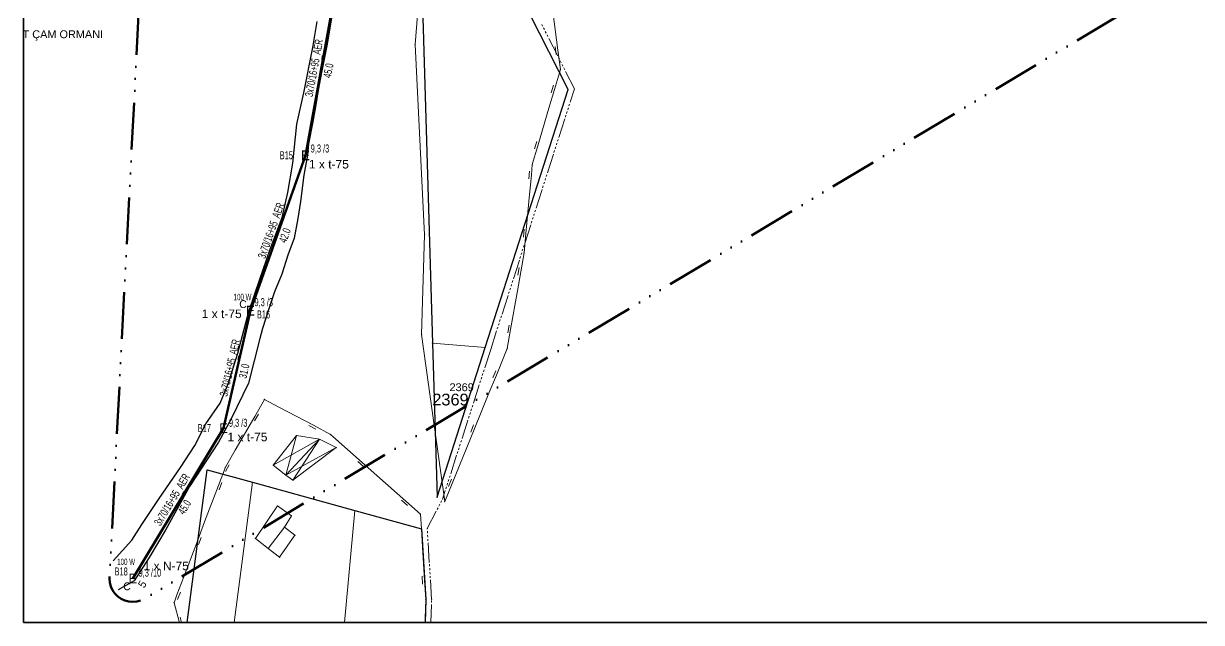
# Model space of a CAD drawing. Header units: millimetres. Extents: x 614452 to 616952, y 4151662 to 4153442.
# Drawn here: x 614452.5 to 614754.3, y 4151662.5 to 4151815.9 of the extents above; entities that cross this region are included whole.
import ezdxf
from ezdxf.enums import TextEntityAlignment as Align
from ezdxf.xclip import XClip

# ---------------------------------------------------------------- set-up
doc = ezdxf.new("R2010")
doc.units = ezdxf.units.MM
doc.header["$XCLIPFRAME"] = 2
doc.linetypes.add('ACAD_ISO14W100', pattern=[24, 12, -3, 0, -3, 0, -3, 0, -3])
for name, color, linetype, lineweight in [('01_UYGALAN_TARAMA', 26, 'Continuous', 20), ('02_ADA_ALN_YENI', 7, 'Continuous', 30), ('03_PARSEL_ALN_ESKI', 18, 'Continuous', 0), ('03_PARSEL_ALN_YENI', 171, 'Continuous', 0), ('03_PARSEL_NO_ESKI', 5, 'Continuous', 0), ('03_PARSEL_SNR_YENI', 5, 'Continuous', 0), ('04_YAPI_ALN_TSCLSIZ', 18, 'Continuous', 0), ('04_YAPI_SNR_TSCLSZ', 77, 'Continuous', 0), ('06_DETAY_SNR_KROKI', 4, 'Continuous', 0), ('07_SNRTIP_GECERLI', 30, 'Continuous', 0), ('07_SNRTIP_SABIT', 18, 'Continuous', 0), ('DIREK_AG_YENI', 108, 'Continuous', 25), ('HAT_AG_HAVAI_YENI', 3, 'Continuous', 50), ('NOKTA_DETAY_YENI', 171, 'Continuous', 0), ('NOKTA_PARSEL_ESKI', 6, 'Continuous', 0), ('NOKTA_PARSEL_YENI', 30, 'Continuous', 0), ('NOKTA_YAPI_TSCLSIZ', 77, 'Continuous', 0), ('TRAFO_BOLGE_TUM', 254, 'ACAD_ISO14W100', 70), ('ZEMIN_YAZI_PAFTA', 3, 'Continuous', 0)]:
    doc.layers.add(name, color=color, linetype=linetype, lineweight=lineweight)
for name, color, linetype in [('ANTET', 7, 'Continuous'), ('LAMBA_GUCU', 4, 'Continuous'), ('Unknown_Point_Feature', 7, 'Continuous')]:
    doc.layers.add(name, color=color, linetype=linetype)
doc.styles.add('Direk', font='B_CAD')
doc.styles.get("Standard").update_dxf_attribs({"font": 'Arial'})

# ---------------------------------------------------------------- blocks, each defined once
blk = doc.blocks.new('fggg')
at = {"layer": '01_UYGALAN_TARAMA', "color": 252}
for p, q in [((614585.5, 4151815.24, 0.95), (614585.28, 4151815.68, 0.95)), ((614585.96, 4151814.35, 0.95), (614585.73, 4151814.79, 0.95)), ((614586.41, 4151813.45, 0.95), (614586.18, 4151813.9, 0.95)), ((614586.86, 4151812.56, 0.95), (614586.63, 4151813.01, 0.95)), ((614589.35, 4151807.65, 0.95), (614587.09, 4151812.11, 0.95)), ((614589.8, 4151806.76, 0.95), (614589.57, 4151807.21, 0.95)), ((614590.25, 4151805.87, 0.95), (614590.02, 4151806.32, 0.95)), ((614590.7, 4151804.98, 0.95), (614590.48, 4151805.42, 0.95)), ((614591.15, 4151804.09, 0.95), (614590.93, 4151804.53, 0.95)), ((614593.64, 4151799.18, 0.95), (614591.38, 4151803.64, 0.95)), ((614592.54, 4151795.75, 0.95), (614593.64, 4151799.18, 0.95)), ((614592.23, 4151794.8, 0.95), (614592.38, 4151795.27, 0.95)), ((614591.31, 4151791.94, 0.95), (614591.46, 4151792.42, 0.95)), ((614591.62, 4151792.89, 0.95), (614591.77, 4151793.37, 0.95)), ((614591.92, 4151793.85, 0.95), (614592.08, 4151794.32, 0.95)), ((614589.63, 4151786.71, 0.95), (614591.16, 4151791.47, 0.95)), ((614589.32, 4151785.75, 0.95), (614589.48, 4151786.23, 0.95)), ((614588.4, 4151782.9, 0.95), (614588.56, 4151783.37, 0.95)), ((614588.71, 4151783.85, 0.95), (614588.86, 4151784.33, 0.95)), ((614589.02, 4151784.8, 0.95), (614589.17, 4151785.28, 0.95)), ((614586.72, 4151777.66, 0.95), (614588.25, 4151782.42, 0.95)), ((614586.41, 4151776.71, 0.95), (614586.57, 4151777.19, 0.95)), ((614585.5, 4151773.85, 0.95), (614585.65, 4151774.33, 0.95)), ((614585.8, 4151774.81, 0.95), (614585.96, 4151775.28, 0.95)), ((614586.11, 4151775.76, 0.95), (614586.26, 4151776.23, 0.95)), ((614583.81, 4151768.62, 0.95), (614585.34, 4151773.38, 0.95)), ((614583.51, 4151767.66, 0.95), (614583.66, 4151768.14, 0.95)), ((614582.59, 4151764.81, 0.95), (614582.74, 4151765.28, 0.95)), ((614582.89, 4151765.76, 0.95), (614583.05, 4151766.24, 0.95)), ((614583.2, 4151766.71, 0.95), (614583.35, 4151767.19, 0.95)), ((614580.91, 4151759.57, 0.95), (614582.44, 4151764.33, 0.95)), ((614580.6, 4151758.62, 0.95), (614580.75, 4151759.1, 0.95)), ((614579.68, 4151755.76, 0.95), (614579.83, 4151756.24, 0.95)), ((614579.99, 4151756.72, 0.95), (614580.14, 4151757.19, 0.95)), ((614580.29, 4151757.67, 0.95), (614580.45, 4151758.14, 0.95)), ((614578, 4151750.53, 0.95), (614579.53, 4151755.29, 0.95)), ((614577.69, 4151749.58, 0.95), (614577.84, 4151750.05, 0.95)), ((614576.77, 4151746.72, 0.95), (614576.93, 4151747.2, 0.95)), ((614577.08, 4151747.67, 0.95), (614577.23, 4151748.15, 0.95)), ((614577.39, 4151748.62, 0.95), (614577.54, 4151749.1, 0.95)), ((614575.09, 4151741.48, 0.95), (614576.62, 4151746.24, 0.95)), ((614574.78, 4151740.53, 0.95), (614574.94, 4151741.01, 0.95)), ((614573.87, 4151737.68, 0.95), (614574.02, 4151738.15, 0.95)), ((614574.17, 4151738.63, 0.95), (614574.32, 4151739.1, 0.95)), ((614574.48, 4151739.58, 0.95), (614574.63, 4151740.06, 0.95)), ((614572.18, 4151732.44, 0.95), (614573.71, 4151737.2, 0.95)), ((614572.18, 4151732.44, 0.95), (614570.65, 4151727.68, 0.95)), ((614570.19, 4151726.25, 0.95), (614570.04, 4151725.78, 0.95)), ((614570.5, 4151727.2, 0.95), (614570.35, 4151726.73, 0.95)), ((614569.27, 4151723.4, 0.95), (614567.74, 4151718.64, 0.95)), ((614569.58, 4151724.35, 0.95), (614569.43, 4151723.87, 0.95)), ((614569.89, 4151725.3, 0.95), (614569.73, 4151724.82, 0.95)), ((614567.29, 4151717.21, 0.95), (614567.13, 4151716.73, 0.95)), ((614567.59, 4151718.16, 0.95), (614567.44, 4151717.68, 0.95)), ((614566.37, 4151714.35, 0.95), (614564.84, 4151709.59, 0.95)), ((614566.67, 4151715.3, 0.95), (614566.52, 4151714.83, 0.95)), ((614566.98, 4151716.26, 0.95), (614566.83, 4151715.78, 0.95)), ((614564.38, 4151708.16, 0.95), (614564.22, 4151707.69, 0.95)), ((614564.68, 4151709.12, 0.95), (614564.53, 4151708.64, 0.95)), ((614563.46, 4151705.31, 0.95), (614561.93, 4151700.55, 0.95)), ((614563.77, 4151706.26, 0.95), (614563.61, 4151705.78, 0.95)), ((614564.07, 4151707.21, 0.95), (614563.92, 4151706.74, 0.95)), ((614561.47, 4151699.12, 0.95), (614561.32, 4151698.64, 0.95)), ((614561.78, 4151700.07, 0.95), (614561.62, 4151699.6, 0.95)), ((614560.55, 4151696.26, 0.95), (614559.86, 4151694.11, 0.95)), ((614560.86, 4151697.22, 0.95), (614560.7, 4151696.74, 0.95)), ((614561.16, 4151698.17, 0.95), (614561.01, 4151697.69, 0.95)), ((614558.92, 4151692.31, 0.95), (614559.16, 4151692.76, 0.95)), ((614559.39, 4151693.2, 0.95), (614559.62, 4151693.65, 0.95)), ((614559.85, 4151694.09, 0.95), (614559.86, 4151694.11, 0.95)), ((614555.93, 4151686.55, 0.95), (614558.23, 4151690.98, 0.95)), ((614558.46, 4151691.43, 0.95), (614558.69, 4151691.87, 0.95)), ((614555.94, 4151686.37, 0.95), (614555.93, 4151686.55, 0.95)), ((614556, 4151685.37, 0.95), (614555.97, 4151685.87, 0.95)), ((614556.06, 4151684.37, 0.95), (614556.03, 4151684.87, 0.95)), ((614556.12, 4151683.37, 0.95), (614556.09, 4151683.87, 0.95)), ((614556.46, 4151677.89, 0.95), (614556.15, 4151682.88, 0.95)), ((614556.52, 4151676.89, 0.95), (614556.49, 4151677.39, 0.95)), ((614556.58, 4151675.89, 0.95), (614556.55, 4151676.39, 0.95)), ((614556.64, 4151674.89, 0.95), (614556.61, 4151675.39, 0.95)), ((614556.7, 4151673.89, 0.95), (614556.67, 4151674.39, 0.95)), ((614557.04, 4151668.4, 0.95), (614556.73, 4151673.39, 0.95)), ((614556.85, 4151662.09, 0.95), (614557, 4151667.09, 0.95)), ((614557.01, 4151667.59, 0.95), (614557.03, 4151668.09, 0.95))]:
    blk.add_line(p, q, dxfattribs=at)
for p in [(614559.86, 4151694.11, 403.01), (614555.93, 4151686.55, 603.27), (614555.93, 4151686.55, 603.27), (614557.04, 4151668.4, 603.27), (614557.04, 4151668.4, 603.27)]:
    blk.add_point(p, dxfattribs=at)
at = {"layer": '02_ADA_ALN_YENI', "color": 252}
blk.add_polyline3d([(614551.94, 4151912.44, 0), (614557.25, 4151734.07, 0), (614558.43, 4151694.57, 0), (614570.75, 4151732.9, 0), (614592.02, 4151799.05, 0), (614582.25, 4151818.33, 0)], dxfattribs=at)
blk.add_polyline3d([(614556.61, 4151615.64, 0), (614553.58, 4151585.66, 0), (614548.35, 4151575.31, 0), (614543.93, 4151571.9, 0), (614526.48, 4151573.18, 0), (614510.56, 4151574.8, 0), (614499.11, 4151569.72, 0), (614494.18, 4151568.9, 0), (614482, 4151566.89, 0), (614499.55, 4151701.58, 0), (614511.12, 4151698.39, 0), (614537.36, 4151691.16, 0), (614554.43, 4151686.46, 0), (614555.54, 4151668.38, 0), (614554.51, 4151633.54, 0), (614556.61, 4151615.64, 0)], close=True, dxfattribs=at)
at = {"layer": '03_PARSEL_ALN_ESKI', "color": 252}
blk.add_point((614565.13, 4151722.75), dxfattribs=at)
at = {"layer": '03_PARSEL_ALN_YENI', "color": 252}
blk.add_polyline3d([(614582.25, 4151818.33, 0), (614592.02, 4151799.05, 0), (614570.75, 4151732.9, 0), (614557.25, 4151734.07, 0), (614557.25, 4151734.07, 0), (614551.94, 4151912.44, 0)], dxfattribs=at)
for points in [[(614570.75, 4151732.9, 0), (614558.43, 4151694.57, 0), (614557.25, 4151734.07, 0), (614570.75, 4151732.9, 0)], [(614482, 4151566.89, 0), (614499.55, 4151701.58, 0), (614511.12, 4151698.39, 0), (614494.18, 4151568.9, 0), (614482, 4151566.89, 0)], [(614494.18, 4151568.9, 0), (614511.12, 4151698.39, 0), (614537.36, 4151691.16, 0), (614526.48, 4151573.18, 0), (614510.56, 4151574.8, 0), (614499.11, 4151569.72, 0), (614494.18, 4151568.9, 0)], [(614526.48, 4151573.18, 0), (614537.36, 4151691.16, 0), (614554.43, 4151686.46, 0), (614555.54, 4151668.38, 0), (614554.51, 4151633.54, 0), (614556.61, 4151615.64, 0), (614553.58, 4151585.66, 0), (614548.35, 4151575.31, 0), (614543.93, 4151571.9, 0), (614526.48, 4151573.18, 0)]]:
    blk.add_polyline3d(points, close=True, dxfattribs=at)
at = {"layer": '03_PARSEL_SNR_YENI', "color": 252}
for p, q in [((614554.62, 4151683.35, 0.95), (614554.43, 4151686.46, 0.95)), ((614555.23, 4151673.37, 0.95), (614554.62, 4151683.35, 0.95)), ((614554.73, 4151672.34, 0.95), (614554.61, 4151674.33, 0.95)), ((614555.54, 4151668.38, 0.95), (614555.23, 4151673.37, 0.95)), ((614555.39, 4151663.52, 0.95), (614555.54, 4151668.38, 0.95)), ((614555.1, 4151653.53, 0.95), (614555.39, 4151663.52, 0.95))]:
    blk.add_line(p, q, dxfattribs=at)
for p in [(614554.43, 4151686.46, 603.51), (614555.54, 4151668.38, 603.27), (614555.54, 4151668.38, 603.27)]:
    blk.add_point(p, dxfattribs=at)
at = {"layer": '04_YAPI_ALN_TSCLSIZ', "color": 252}
for points in [[(614519.32, 4151686.93, 0), (614515.14, 4151681.46, 0), (614511.9, 4151684.03, 0), (614517.53, 4151692.33, 0), (614521.13, 4151689.81, 0), (614519.32, 4151686.93, 0)], [(614522.03, 4151684.85, 0), (614518.08, 4151679.19, 0), (614515.14, 4151681.46, 0), (614519.32, 4151686.93, 0), (614522.03, 4151684.85, 0)]]:
    blk.add_polyline3d(points, close=True, dxfattribs=at)
at = {"layer": '04_YAPI_SNR_TSCLSZ', "color": 252}
for p, q in [((614522.46, 4151710.35, 613.76), (614516.48, 4151702.76, 612.99)), ((614528.32, 4151709.41, 605.07), (614516.48, 4151702.76, 612.99)), ((614519.71, 4151700.19, 612.23), (614522.46, 4151710.35, 613.76)), ((614519.71, 4151700.19, 612.23), (614528.32, 4151709.41, 605.07)), ((614528.32, 4151709.41, 605.07), (614521.53, 4151698.92, 611.54)), ((614522.46, 4151710.35, 613.76), (614528.32, 4151709.41, 605.07)), ((614528.32, 4151709.41, 605.07), (614532.6, 4151707.27, 611.23)), ((614519.71, 4151700.19, 612.23), (614532.6, 4151707.27, 611.23)), ((614532.6, 4151707.27, 611.23), (614521.53, 4151698.92, 611.54)), ((614516.48, 4151702.76, 612.99), (614519.71, 4151700.19, 612.23)), ((614521.53, 4151698.92, 611.54), (614519.71, 4151700.19, 612.23)), ((614517.53, 4151692.33, 610.79), (614511.9, 4151684.03, 610.71)), ((614521.13, 4151689.81, 610.58), (614517.53, 4151692.33, 610.79)), ((614519.32, 4151686.93, 610.65), (614521.13, 4151689.81, 610.58)), ((614515.14, 4151681.46, 610.55), (614519.32, 4151686.93, 610.65)), ((614519.32, 4151686.93, 610.65), (614522.03, 4151684.85, 609.98)), ((614511.9, 4151684.03, 610.71), (614515.14, 4151681.46, 610.55)), ((614522.03, 4151684.85, 609.98), (614518.08, 4151679.19, 609.91)), ((614518.08, 4151679.19, 609.91), (614515.14, 4151681.46, 610.55))]:
    blk.add_line(p, q, dxfattribs=at)
at = {"layer": '06_DETAY_SNR_KROKI', "color": 252}
for p, q in [((614555.42, 4151843.4, 615.52), (614552.82, 4151810.57)), ((614589.42, 4151809.07, 0.95), (614588.14, 4151818.99, 0.95)), ((614552.82, 4151810.57), (614555.23, 4151761.83, 610.4)), ((614588.99, 4151808.01, 0.95), (614588.73, 4151809.99, 0.95)), ((614590.06, 4151804.11, 0.95), (614589.42, 4151809.07, 0.95)), ((614588.54, 4151799, 0.95), (614590.06, 4151804.11, 0.95)), ((614587.12, 4151794.2, 0.95), (614588.54, 4151799, 0.95)), ((614587.72, 4151798.2, 0.95), (614588.29, 4151800.12, 0.95)), ((614584.28, 4151784.62, 0.95), (614587.12, 4151794.2, 0.95)), ((614582.85, 4151779.82, 0.95), (614584.28, 4151784.62, 0.95)), ((614583.45, 4151783.82, 0.95), (614584.02, 4151785.73, 0.95)), ((614581.95, 4151776.14, 0.95), (614582.13, 4151778.13, 0.95)), ((614582.14, 4151772.11, 0.95), (614582.6, 4151777.09, 0.95)), ((614582.6, 4151777.09, 0.95), (614582.85, 4151779.82, 0.95)), ((614581.22, 4151762.15, 0.95), (614582.14, 4151772.11, 0.95)), ((614555.23, 4151761.83, 610.4), (614554.47, 4151736.29, 608.3)), ((614580.56, 4151761.21, 0.95), (614580.75, 4151763.2, 0.95)), ((614580.75, 4151757.17, 0.95), (614581.22, 4151762.15, 0.95)), ((614579.9, 4151752.33, 0.95), (614580.75, 4151757.17, 0.95)), ((614579.17, 4151751.44, 0.95), (614579.52, 4151753.41, 0.95)), ((614579.03, 4151747.41, 0.95), (614579.9, 4151752.33, 0.95)), ((614577.28, 4151737.56, 0.95), (614579.03, 4151747.41, 0.95)), ((614576.56, 4151736.67, 0.95), (614576.9, 4151738.64, 0.95)), ((614554.47, 4151736.29, 608.3), (614560.4, 4151693.44, 601.31)), ((614576.41, 4151732.64, 0.95), (614577.28, 4151737.56, 0.95)), ((614573.64, 4151725.84, 0.95), (614576.41, 4151732.64, 0.95)), ((614571.75, 4151721.21, 0.95), (614573.64, 4151725.84, 0.95)), ((614572.74, 4151725.13, 0.95), (614573.49, 4151726.98, 0.95)), ((614514.22, 4151719.62, 0.95), (614511.72, 4151715.29, 0.95)), ((614517.9, 4151717.68, 0.95), (614514.22, 4151719.62, 0.95)), ((614567.96, 4151711.95, 0.95), (614571.75, 4151721.21, 0.95)), ((614526.75, 4151713.01, 0.95), (614517.9, 4151717.68, 0.95)), ((614511.72, 4151715.29, 0.95), (614506.72, 4151706.63, 0.95)), ((614512.7, 4151715.88, 0.95), (614511.7, 4151714.14, 0.95)), ((614527.37, 4151712.04, 0.95), (614525.6, 4151712.97, 0.95)), ((614531.17, 4151710.67, 0.95), (614526.75, 4151713.01, 0.95)), ((614531.77, 4151710.14, 0.95), (614531.17, 4151710.67, 0.95)), ((614566.07, 4151707.32, 0.95), (614567.96, 4151711.95, 0.95)), ((614567.06, 4151711.24, 0.95), (614567.82, 4151713.09, 0.95)), ((614539.25, 4151703.49, 0.95), (614531.77, 4151710.14, 0.95)), ((614506.72, 4151706.63, 0.95), (614504.22, 4151702.3, 0.95)), ((614562.29, 4151698.07, 0.95), (614566.07, 4151707.32, 0.95)), ((614504.2, 4151702.27, 0.95), (614502.43, 4151697.59, 0.95)), ((614505.2, 4151702.89, 0.95), (614504.2, 4151701.16, 0.95)), ((614504.22, 4151702.3, 0.95), (614504.2, 4151702.27, 0.95)), ((614539.62, 4151702.41, 0.95), (614538.12, 4151703.74, 0.95)), ((614542.98, 4151700.17, 0.95), (614539.25, 4151703.49, 0.95)), ((614550.46, 4151693.53, 0.95), (614542.98, 4151700.17, 0.95)), ((614561.39, 4151697.35, 0.95), (614562.15, 4151699.21, 0.95)), ((614502.43, 4151697.59, 0.95), (614498.89, 4151688.24, 0.95)), ((614503.31, 4151698.33, 0.95), (614502.6, 4151696.46, 0.95)), ((614560.4, 4151693.44, 0.95), (614562.29, 4151698.07, 0.95)), ((614550.83, 4151692.45, 0.95), (614549.34, 4151693.78, 0.95)), ((614554.2, 4151690.21, 0.95), (614550.46, 4151693.53, 0.95)), ((614554.43, 4151686.46, 0.95), (614554.2, 4151690.21, 0.95)), ((614498.89, 4151688.24, 0.95), (614497.12, 4151683.56, 0.95)), ((614497.12, 4151683.56, 0.95), (614493.58, 4151674.21, 0.95)), ((614498, 4151684.3, 0.95), (614497.29, 4151682.43, 0.95)), ((614493.58, 4151674.21, 0.95), (614491.81, 4151669.53, 0.95)), ((614491.81, 4151669.53, 0.95), (614491.05, 4151667.54, 0.95)), ((614492.69, 4151670.27, 0.95), (614491.98, 4151668.4, 0.95)), ((614491.05, 4151667.54, 0.95), (614492.33, 4151662.7, 0.95)), ((614492.33, 4151662.7, 0.95), (614494.89, 4151653.04, 0.95)), ((614492.62, 4151663.81, 0.95), (614493.13, 4151661.88, 0.95))]:
    blk.add_line(p, q, dxfattribs=at)
for p in [(614590.06, 4151804.11, 603.14), (614590.06, 4151804.11, 603.14), (614582.85, 4151779.82, 601.85), (614582.85, 4151779.82, 601.85), (614580.75, 4151757.17, 602.82), (614580.75, 4151757.17, 602.82), (614576.41, 4151732.64, 601.52), (614576.41, 4151732.64, 601.52), (614514.22, 4151719.62, 616.3), (614514.22, 4151719.62, 616.3), (614531.17, 4151710.67, 607.58), (614531.17, 4151710.67, 607.58), (614504.2, 4151702.27, 614.68), (614504.2, 4151702.27, 614.68), (614560.4, 4151693.44, 601.31), (614554.2, 4151690.21, 603.51), (614554.2, 4151690.21, 603.51), (614554.43, 4151686.46, 603.27), (614491.05, 4151667.54, 622.99), (614491.05, 4151667.54, 622.99)]:
    blk.add_point(p, dxfattribs=at)
at = {"layer": '07_SNRTIP_GECERLI', "color": 252}
for points in [[(614557.25, 4151734.07, 620.36), (614551.94, 4151912.44, 0), (614544.97, 4151967.38, 0)], [(614570.75, 4151732.9, 0), (614592.02, 4151799.05, 0), (614582.25, 4151818.33, 0), (614584.58, 4151824.06, 0), (614611.72, 4151844.08, 602.7)], [(614557.25, 4151734.07, 620.36), (614570.75, 4151732.9, 0)], [(614558.43, 4151694.57, 0), (614557.25, 4151734.07, 620.36)], [(614570.75, 4151732.9, 0), (614558.43, 4151694.57, 0)], [(614499.55, 4151701.58, 0), (614482, 4151566.89, 0)], [(614511.12, 4151698.39, 0), (614499.55, 4151701.58, 0)], [(614494.18, 4151568.9, 0), (614511.12, 4151698.39, 0)], [(614511.12, 4151698.39, 0), (614537.36, 4151691.16, 0)], [(614537.36, 4151691.16, 0), (614526.48, 4151573.18, 0)], [(614554.43, 4151686.46, 0), (614537.36, 4151691.16, 0)]]:
    blk.add_polyline3d(points, dxfattribs=at)
at = {"layer": '07_SNRTIP_SABIT', "color": 252}
blk.add_polyline3d([(614543.93, 4151571.9, 601.69), (614548.35, 4151575.31, 0), (614553.58, 4151585.66, 601.68), (614556.61, 4151615.64, 602.33), (614554.51, 4151633.54, 603.09), (614555.54, 4151668.38, 603.27), (614554.43, 4151686.46, 603.27)], dxfattribs=at)
at = {"layer": 'NOKTA_DETAY_YENI', "color": 252}
for p in [(614552.82, 4151810.57), (614590.06, 4151804.11, 603.14), (614582.85, 4151779.82, 601.85), (614555.23, 4151761.83, 610.4), (614580.75, 4151757.17, 602.82), (614554.47, 4151736.29, 608.3), (614576.41, 4151732.64, 601.52), (614514.22, 4151719.62, 616.3), (614531.17, 4151710.67, 607.58), (614504.2, 4151702.27, 614.68), (614560.4, 4151693.44, 601.31), (614554.2, 4151690.21, 603.51), (614491.05, 4151667.54, 622.99)]:
    blk.add_point(p, dxfattribs=at)
at = {"layer": 'NOKTA_PARSEL_ESKI', "color": 252}
for p in [(614592.02, 4151799.05), (614557.25, 4151734.07, 620.36), (614570.75, 4151732.9), (614499.55, 4151701.58), (614511.12, 4151698.39), (614558.43, 4151694.57), (614537.36, 4151691.16)]:
    blk.add_point(p, dxfattribs=at)
at = {"layer": 'NOKTA_PARSEL_YENI', "color": 252}
for p in [(614554.43, 4151686.46), (614555.54, 4151668.38, 603.27)]:
    blk.add_point(p, dxfattribs=at)
at = {"layer": 'NOKTA_YAPI_TSCLSIZ', "color": 252}
for p in [(614522.46, 4151710.35, 613.76), (614528.32, 4151709.41, 605.07), (614532.6, 4151707.27, 611.23), (614516.48, 4151702.76, 612.99), (614519.71, 4151700.19, 612.23), (614521.53, 4151698.92, 611.54), (614517.53, 4151692.33, 610.79), (614521.13, 4151689.81, 610.58), (614519.32, 4151686.93, 610.65), (614511.9, 4151684.03, 610.71), (614522.03, 4151684.85, 609.98), (614515.14, 4151681.46, 610.55), (614518.08, 4151679.19, 609.91)]:
    blk.add_point(p, dxfattribs=at)
at = {"layer": '03_PARSEL_NO_ESKI', "color": 252}
blk.add_text('2369', height=2, dxfattribs=at).set_placement((614561.63, 4151721.75))
at = {"layer": '06_DETAY_SNR_KROKI', "color": 252}
blk.add_text('2369', height=3, dxfattribs=at).set_placement((614557.22, 4151718.09))
at = {"layer": 'ZEMIN_YAZI_PAFTA', "color": 252}
blk.add_text('DEVLET ÇAM ORMANI', height=2, dxfattribs=at).set_placement((614443.08, 4151812.17))

msp = doc.modelspace()

# ---------------------------------------------------------------- linework, layer by layer
at = {"color": 5}
for points in [[(614531.98, 4151820.8), (614530.99, 4151814.83), (614530.3, 4151810.66), (614528.9, 4151803.8), (614528.01, 4151798.83), (614527.26, 4151794.55), (614526.5, 4151790.28), (614525.54, 4151785.09), (614525.23, 4151782.21), (614524.35, 4151777.11), (614523.42, 4151770.36), (614522.8, 4151766.01), (614521.84, 4151760.94), (614520.23, 4151756.55), (614518.69, 4151751.69), (614516.8, 4151747.2), (614515.33, 4151742.84), (614513.75, 4151737.81), (614513.07, 4151735.24), (614510.1, 4151723.77), (614505.65, 4151714.69), (614502.45, 4151708.65), (614494.98, 4151697.34), (614488.93, 4151686.33), (614484.67, 4151679.13), (614480.84, 4151673.18), (614476.75, 4151670.87)], [(614475.49, 4151678.27), (614480.21, 4151683.61), (614482.84, 4151687.6), (614487.28, 4151694.21), (614492.72, 4151702.2), (614496.34, 4151707.81), (614499.24, 4151713.34), (614502.87, 4151718.7), (614504.96, 4151723.59), (614507.4, 4151731.47), (614510.21, 4151742.18), (614513.02, 4151750.42), (614515.65, 4151758.15), (614518.73, 4151766.21), (614520.18, 4151772.64), (614521.45, 4151780.16), (614522.54, 4151790.16), (614524.27, 4151798.13), (614526.62, 4151809.74), (614527.71, 4151816.44)]]:
    msp.add_lwpolyline(points, dxfattribs=at)
at = {"layer": 'ANTET', "flags": 128}
msp.add_lwpolyline([(614452.5, 4151777.5), (614452.5, 4152542.5), (616764.34, 4152542.5), (616764.34, 4151662.5), (614452.5, 4151662.5)], close=True, dxfattribs=at)
at = {"layer": 'HAT_AG_HAVAI_YENI'}
for p, q in [((614532.77, 4151826.23), (614524.72, 4151782.15)), ((614524.72, 4151782.15), (614510.62, 4151742.37)), ((614510.62, 4151742.37), (614503.72, 4151712.26)), ((614503.72, 4151712.26), (614480.51, 4151673.74))]:
    msp.add_line(p, q, dxfattribs=at)
at = {"layer": 'TRAFO_BOLGE_TUM', "flags": 128}
msp.add_lwpolyline([(614497.91, 4152078.83), (614497.9, 4152078.84), (614512.94, 4152088.89), (614513.27, 4152089.1), (614514.22, 4152089.54), (614514.95, 4152089.74), (614514.94, 4152089.75), (614684.87, 4152128.33), (614685.16, 4152128.38), (614686.08, 4152128.47), (614686.08, 4152128.47), (615170.73, 4152138.6), (615170.86, 4152138.6), (615171.9, 4152138.51), (615172.91, 4152138.24), (615173.86, 4152137.8), (615174.71, 4152137.2), (615175.45, 4152136.46), (615176.05, 4152135.6), (615176.5, 4152134.65), (615176.77, 4152133.64), (615176.86, 4152132.6), (615176.77, 4152131.56), (615176.5, 4152130.55), (615176.05, 4152129.6), (615175.52, 4152128.84), (615175.52, 4152128.83), (615150.57, 4152097.95), (615150.5, 4152097.87), (615150.06, 4152097.43), (615150.08, 4152097.41), (615069.87, 4152019.81), (615069.56, 4152019.52), (615068.78, 4152018.98), (615068.78, 4152018.97), (614483.59, 4151668.59), (614483.51, 4151668.54), (614482.56, 4151668.1), (614481.55, 4151667.83), (614480.51, 4151667.74), (614479.47, 4151667.83), (614478.46, 4151668.1), (614477.51, 4151668.54), (614476.65, 4151669.14), (614475.91, 4151669.88), (614475.31, 4151670.74), (614474.87, 4151671.69), (614474.6, 4151672.7), (614474.51, 4151673.74), (614474.54, 4151674.05), (614474.52, 4151674.05), (614495.24, 4152074.16), (614495.32, 4152074.9), (614495.59, 4152075.91), (614496.03, 4152076.85), (614496.63, 4152077.71), (614497.37, 4152078.45), (614497.91, 4152078.83), (614497.91, 4152078.83)], dxfattribs=at)

# ---------------------------------------------------------------- block references
ref = msp.add_blockref('fggg', (0, 0))
XClip(ref).set_block_clipping_path([(615240.7433106549, 4153442.5), (615240.7433106545, 4152542.5), (614452.5, 4152542.5), (614452.5, 4151662.5), (616764.340303037, 4151662.5), (616764.340303037, 4152542.5), (616327.5, 4152542.5), (616327.5, 4153442.5)])

# ---------------------------------------------------------------- texts
at = {"layer": 'DIREK_AG_YENI', "width": 0.53}
for s, p in [('B15', (614519.82, 4151782.17)), ('9,3 /3', (614528.45, 4151783.91)), ('9,3 /3', (614514.04, 4151744.54)), ('B16', (614513.98, 4151741.39)), ('9,3 /3', (614507.48, 4151713.64)), ('B17', (614498.82, 4151712.27)), ('B18', (614477.51, 4151675.55)), ('9,3 /10', (614484.87, 4151675.25))]:
    msp.add_text(s, height=2.05, dxfattribs=at).set_placement(p, align=Align.MIDDLE_CENTER)
at = {"layer": 'DIREK_AG_YENI', "style": 'Direk'}
for p in [(614524.72, 4151782.15), (614510.62, 4151742.37), (614503.72, 4151712.26), (614480.51, 4151673.74)]:
    msp.add_text('E', height=2.5, dxfattribs=at).set_placement(p, align=Align.MIDDLE_CENTER)
at = {"layer": 'DIREK_AG_YENI', "color": 4, "style": 'Direk'}
for p in [(614508.73, 4151744.03), (614479, 4151671.76)]:
    msp.add_text('C', height=2, dxfattribs=at).set_placement(p, align=Align.MIDDLE_CENTER)
at = {"layer": 'DIREK_AG_YENI', "color": 32, "style": 'Direk'}
msp.add_text('5', height=2, rotation=418.9262, dxfattribs=at).set_placement((614482.91, 4151672.3), align=Align.MIDDLE_CENTER)
at = {"layer": 'HAT_AG_HAVAI_YENI', "lineweight": 30, "width": 0.53}
for rotation, p in [(439.6497, (614527.91, 4151804.35, 307262.36)), (430.4844, (614516.87, 4151762.55, 307255.31)), (437.0949, (614506.34, 4151727.5, 307251.86)), (418.9262, (614491.39, 4151693.44, 307240.25))]:
    msp.add_text('3x70/16+95_AER', height=2.05, rotation=rotation, dxfattribs=at).set_placement(p, align=Align.CENTER)
for s, rotation, p in [('45.0', 439.6497, (614529.58, 4151804.04, 307262.36)), ('42.0', 430.4844, (614518.47, 4151761.98, 307255.31)), ('31.0', 437.0949, (614508, 4151727.12, 307251.86)), ('45.0', 418.9262, (614492.84, 4151692.56, 307240.25))]:
    msp.add_text(s, height=2.05, rotation=rotation, dxfattribs=at).set_placement(p, align=Align.TOP_CENTER)
at = {"layer": 'LAMBA_GUCU', "width": 0.55}
for p in [(614508.59, 4151745.86), (614478.77, 4151678.03)]:
    msp.add_text('100 W', height=1.65, dxfattribs=at).set_placement(p, align=Align.MIDDLE_CENTER)
at = {"layer": 'Unknown_Point_Feature', "color": 0}
for s, p in [('1 x t-75', (614525.6, 4151778.78)), ('1 x t-75', (614498.14, 4151740.46)), ('1 x t-75', (614504.74, 4151708.91)), ('1 x N-75', (614483.25, 4151675.88))]:
    msp.add_text(s, height=2.2, dxfattribs=at).set_placement(p)

doc.saveas('drawing.dxf')
